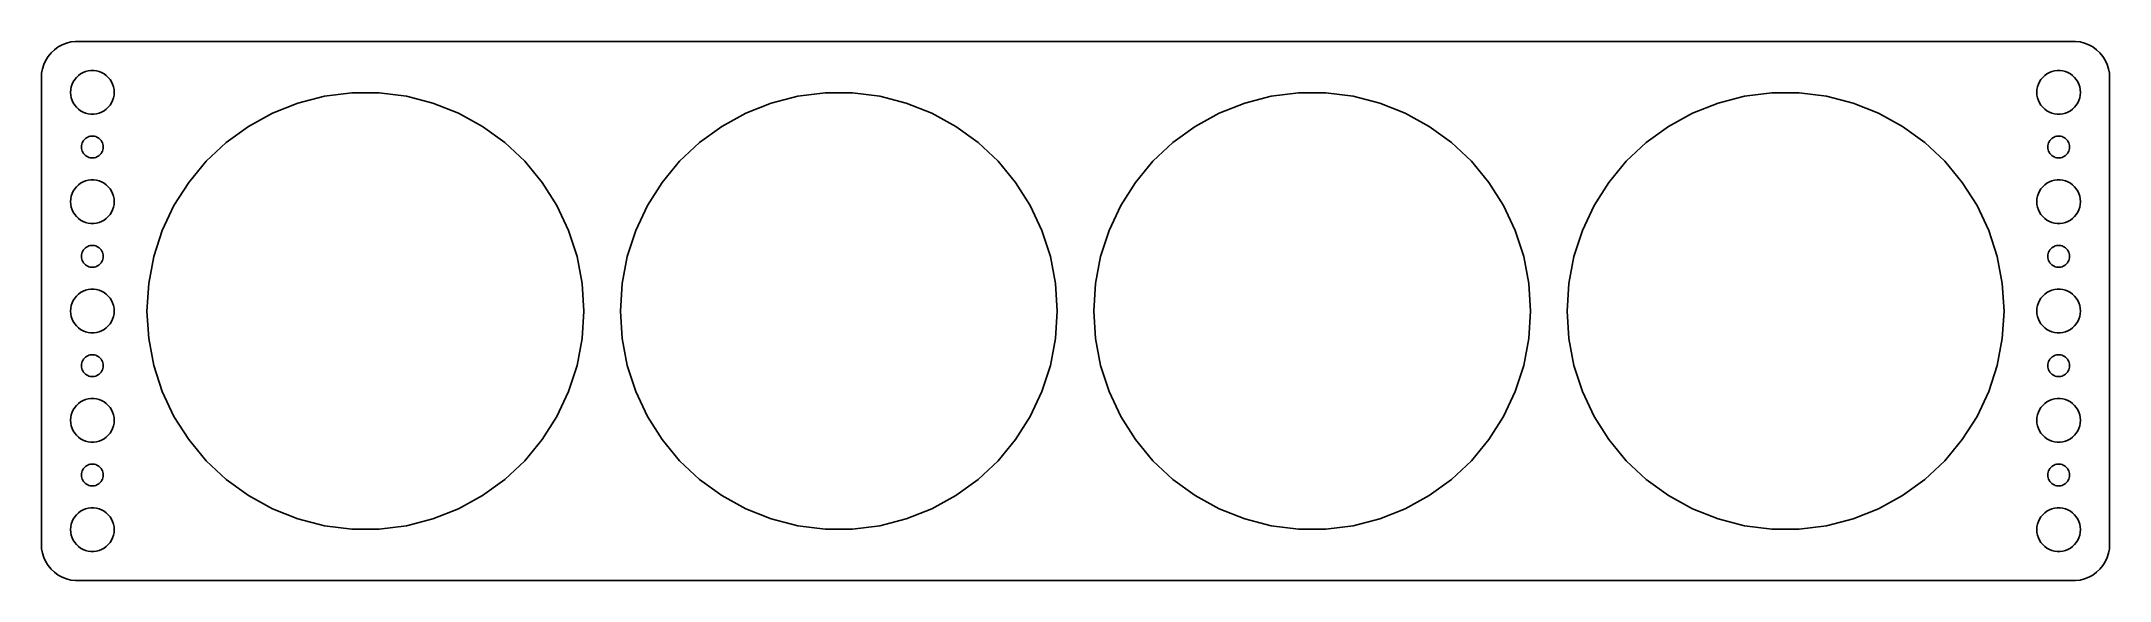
# Model space of a CAD drawing. Header units: metres. Extents: x -142 to 142, y -37 to 37.
import ezdxf

# ---------------------------------------------------------------- set-up
doc = ezdxf.new("R2010")
doc.units = ezdxf.units.M

msp = doc.modelspace()

# ---------------------------------------------------------------- linework, layer by layer
for p, q in [((-137.314, 36.9901), (-137.937, 36.9114)), ((137.314, 36.9901), (-137.314, 36.9901)), ((137.937, 36.9114), (137.314, 36.9901)), ((-141.382, 34.4088), (-141.649, 33.8406)), ((-141.045, 34.9389), (-141.382, 34.4088)), ((-140.645, 35.4227), (-141.045, 34.9389)), ((-140.187, 35.8526), (-140.645, 35.4227)), ((-139.679, 36.2216), (-140.187, 35.8526)), ((-139.129, 36.5241), (-139.679, 36.2216)), ((-138.545, 36.7553), (-139.129, 36.5241)), ((-137.937, 36.9114), (-138.545, 36.7553)), ((138.545, 36.7553), (137.937, 36.9114)), ((139.129, 36.5241), (138.545, 36.7553)), ((139.679, 36.2216), (139.129, 36.5241)), ((140.187, 35.8526), (139.679, 36.2216)), ((140.645, 35.4227), (140.187, 35.8526)), ((141.045, 34.9389), (140.645, 35.4227)), ((141.382, 34.4088), (141.045, 34.9389)), ((141.649, 33.8406), (141.382, 34.4088)), ((-141.961, 32.6267), (-142, 32)), ((-142, 32), (-142, -32)), ((-141.843, 33.2434), (-141.961, 32.6267)), ((-141.649, 33.8406), (-141.843, 33.2434)), ((-137.789, 31.1044), (-137.629, 31.4453)), ((-137.629, 31.4453), (-137.427, 31.7634)), ((-137.427, 31.7634), (-137.187, 32.0536)), ((-137.187, 32.0536), (-136.912, 32.3115)), ((-136.912, 32.3115), (-136.607, 32.533)), ((-136.607, 32.533), (-136.277, 32.7145)), ((-136.277, 32.7145), (-135.927, 32.8532)), ((-135.927, 32.8532), (-135.562, 32.9469)), ((-135.562, 32.9469), (-135.188, 32.9941)), ((-135.188, 32.9941), (-134.812, 32.9941)), ((-134.812, 32.9941), (-134.438, 32.9469)), ((-134.438, 32.9469), (-134.073, 32.8532)), ((-134.073, 32.8532), (-133.723, 32.7145)), ((-133.723, 32.7145), (-133.393, 32.533)), ((-133.393, 32.533), (-133.088, 32.3115)), ((-133.088, 32.3115), (-132.813, 32.0536)), ((-132.813, 32.0536), (-132.573, 31.7634)), ((-132.573, 31.7634), (-132.371, 31.4453)), ((-132.371, 31.4453), (-132.211, 31.1044)), ((132.211, 31.1044), (132.371, 31.4453)), ((132.371, 31.4453), (132.573, 31.7634)), ((132.573, 31.7634), (132.813, 32.0536)), ((132.813, 32.0536), (133.088, 32.3115)), ((133.088, 32.3115), (133.393, 32.533)), ((133.393, 32.533), (133.723, 32.7145)), ((133.723, 32.7145), (134.073, 32.8532)), ((134.073, 32.8532), (134.438, 32.9469)), ((134.438, 32.9469), (134.812, 32.9941)), ((134.812, 32.9941), (135.188, 32.9941)), ((135.188, 32.9941), (135.562, 32.9469)), ((135.562, 32.9469), (135.927, 32.8532)), ((135.927, 32.8532), (136.277, 32.7145)), ((136.277, 32.7145), (136.607, 32.533)), ((136.607, 32.533), (136.912, 32.3115)), ((136.912, 32.3115), (137.187, 32.0536)), ((137.187, 32.0536), (137.427, 31.7634)), ((137.427, 31.7634), (137.629, 31.4453)), ((137.629, 31.4453), (137.789, 31.1044)), ((141.843, 33.2434), (141.649, 33.8406)), ((141.961, 32.6267), (141.843, 33.2434)), ((142, 32), (141.961, 32.6267)), ((142, -32), (142, 32)), ((-138, 30), (-137.976, 30.376)), ((-137.976, 29.624), (-138, 30)), ((-137.976, 30.376), (-137.906, 30.7461)), ((-137.906, 29.2539), (-137.976, 29.624)), ((-137.906, 30.7461), (-137.789, 31.1044)), ((-137.789, 28.8956), (-137.906, 29.2539)), ((-137.629, 28.5547), (-137.789, 28.8956)), ((-137.427, 28.2366), (-137.629, 28.5547)), ((-132.371, 28.5547), (-132.573, 28.2366)), ((-132.211, 28.8956), (-132.371, 28.5547)), ((-132.211, 31.1044), (-132.094, 30.7461)), ((-132.094, 29.2539), (-132.211, 28.8956)), ((-132.094, 30.7461), (-132.024, 30.376)), ((-132.024, 29.624), (-132.094, 29.2539)), ((-132.024, 30.376), (-132, 30)), ((-132, 30), (-132.024, 29.624)), ((-110.273, 27.1448), (-106.771, 28.5317)), ((-106.771, 28.5317), (-103.121, 29.4686)), ((-103.121, 29.4686), (-99.3837, 29.9408)), ((-99.3837, 29.9408), (-95.6163, 29.9408)), ((-95.6163, 29.9408), (-91.8786, 29.4686)), ((-91.8786, 29.4686), (-88.2295, 28.5317)), ((-88.2295, 28.5317), (-84.7266, 27.1448)), ((-45.2734, 27.1448), (-41.7705, 28.5317)), ((-41.7705, 28.5317), (-38.1214, 29.4686)), ((-38.1214, 29.4686), (-34.3837, 29.9408)), ((-34.3837, 29.9408), (-30.6163, 29.9408)), ((-30.6163, 29.9408), (-26.8786, 29.4686)), ((-26.8786, 29.4686), (-23.2295, 28.5317)), ((-23.2295, 28.5317), (-19.7266, 27.1448)), ((19.7266, 27.1448), (23.2295, 28.5317)), ((23.2295, 28.5317), (26.8786, 29.4686)), ((26.8786, 29.4686), (30.6163, 29.9408)), ((30.6163, 29.9408), (34.3837, 29.9408)), ((34.3837, 29.9408), (38.1214, 29.4686)), ((38.1214, 29.4686), (41.7705, 28.5317)), ((41.7705, 28.5317), (45.2734, 27.1448)), ((84.7266, 27.1448), (88.2295, 28.5317)), ((88.2295, 28.5317), (91.8786, 29.4686)), ((91.8786, 29.4686), (95.6163, 29.9408)), ((95.6163, 29.9408), (99.3837, 29.9408)), ((99.3837, 29.9408), (103.121, 29.4686)), ((103.121, 29.4686), (106.771, 28.5317)), ((106.771, 28.5317), (110.273, 27.1448)), ((132, 30), (132.024, 30.376)), ((132.024, 29.624), (132, 30)), ((132.024, 30.376), (132.094, 30.7461)), ((132.094, 29.2539), (132.024, 29.624)), ((132.094, 30.7461), (132.211, 31.1044)), ((132.211, 28.8956), (132.094, 29.2539)), ((132.371, 28.5547), (132.211, 28.8956)), ((132.573, 28.2366), (132.371, 28.5547)), ((137.629, 28.5547), (137.427, 28.2366)), ((137.789, 28.8956), (137.629, 28.5547)), ((137.789, 31.1044), (137.906, 30.7461)), ((137.906, 29.2539), (137.789, 28.8956)), ((137.906, 30.7461), (137.976, 30.376)), ((137.976, 29.624), (137.906, 29.2539)), ((137.976, 30.376), (138, 30)), ((138, 30), (137.976, 29.624)), ((-137.187, 27.9464), (-137.427, 28.2366)), ((-136.912, 27.6884), (-137.187, 27.9464)), ((-136.607, 27.467), (-136.912, 27.6884)), ((-136.277, 27.2855), (-136.607, 27.467)), ((-135.927, 27.1468), (-136.277, 27.2855)), ((-135.562, 27.0531), (-135.927, 27.1468)), ((-135.188, 27.0059), (-135.562, 27.0531)), ((-134.812, 27.0059), (-135.188, 27.0059)), ((-134.438, 27.0531), (-134.812, 27.0059)), ((-134.073, 27.1468), (-134.438, 27.0531)), ((-133.723, 27.2855), (-134.073, 27.1468)), ((-133.393, 27.467), (-133.723, 27.2855)), ((-133.088, 27.6884), (-133.393, 27.467)), ((-132.813, 27.9464), (-133.088, 27.6884)), ((-132.573, 28.2366), (-132.813, 27.9464)), ((-113.575, 25.3298), (-110.273, 27.1448)), ((-84.7266, 27.1448), (-81.4252, 25.3298)), ((-48.5748, 25.3298), (-45.2734, 27.1448)), ((-19.7266, 27.1448), (-16.4252, 25.3298)), ((16.4252, 25.3298), (19.7266, 27.1448)), ((45.2734, 27.1448), (48.5748, 25.3298)), ((81.4252, 25.3298), (84.7266, 27.1448)), ((110.273, 27.1448), (113.575, 25.3298)), ((132.813, 27.9464), (132.573, 28.2366)), ((133.088, 27.6884), (132.813, 27.9464)), ((133.393, 27.467), (133.088, 27.6884)), ((133.723, 27.2855), (133.393, 27.467)), ((134.073, 27.1468), (133.723, 27.2855)), ((134.438, 27.0531), (134.073, 27.1468)), ((134.812, 27.0059), (134.438, 27.0531)), ((135.188, 27.0059), (134.812, 27.0059)), ((135.562, 27.0531), (135.188, 27.0059)), ((135.927, 27.1468), (135.562, 27.0531)), ((136.277, 27.2855), (135.927, 27.1468)), ((136.607, 27.467), (136.277, 27.2855)), ((136.912, 27.6884), (136.607, 27.467)), ((137.187, 27.9464), (136.912, 27.6884)), ((137.427, 28.2366), (137.187, 27.9464)), ((-136.488, 22.688), (-136.453, 22.873)), ((-136.453, 22.873), (-136.395, 23.0522)), ((-136.395, 23.0522), (-136.314, 23.2226)), ((-136.314, 23.2226), (-136.214, 23.3817)), ((-136.214, 23.3817), (-136.093, 23.5268)), ((-136.093, 23.5268), (-135.956, 23.6558)), ((-135.956, 23.6558), (-135.804, 23.7665)), ((-135.804, 23.7665), (-135.639, 23.8572)), ((-135.639, 23.8572), (-135.464, 23.9266)), ((-135.464, 23.9266), (-135.281, 23.9734)), ((-135.281, 23.9734), (-135.094, 23.997)), ((-135.094, 23.997), (-134.906, 23.997)), ((-134.906, 23.997), (-134.719, 23.9734)), ((-134.719, 23.9734), (-134.536, 23.9266)), ((-134.536, 23.9266), (-134.361, 23.8572)), ((-134.361, 23.8572), (-134.196, 23.7665)), ((-134.196, 23.7665), (-134.044, 23.6558)), ((-134.044, 23.6558), (-133.907, 23.5268)), ((-133.907, 23.5268), (-133.786, 23.3817)), ((-133.786, 23.3817), (-133.686, 23.2226)), ((-133.686, 23.2226), (-133.605, 23.0522)), ((-133.605, 23.0522), (-133.547, 22.873)), ((-133.547, 22.873), (-133.512, 22.688)), ((-119.369, 20.5364), (-116.623, 23.1154)), ((-116.623, 23.1154), (-113.575, 25.3298)), ((-81.4252, 25.3298), (-78.3773, 23.1154)), ((-78.3773, 23.1154), (-75.6309, 20.5364)), ((-54.369, 20.5364), (-51.6227, 23.1154)), ((-51.6227, 23.1154), (-48.5748, 25.3298)), ((-16.4252, 25.3298), (-13.3773, 23.1154)), ((-13.3773, 23.1154), (-10.6309, 20.5364)), ((10.6309, 20.5364), (13.3773, 23.1154)), ((13.3773, 23.1154), (16.4252, 25.3298)), ((48.5748, 25.3298), (51.6227, 23.1154)), ((51.6227, 23.1154), (54.369, 20.5364)), ((75.6309, 20.5364), (78.3773, 23.1154)), ((78.3773, 23.1154), (81.4252, 25.3298)), ((113.575, 25.3298), (116.623, 23.1154)), ((116.623, 23.1154), (119.369, 20.5364)), ((133.512, 22.688), (133.547, 22.873)), ((133.547, 22.873), (133.605, 23.0522)), ((133.605, 23.0522), (133.686, 23.2226)), ((133.686, 23.2226), (133.786, 23.3817)), ((133.786, 23.3817), (133.907, 23.5268)), ((133.907, 23.5268), (134.044, 23.6558)), ((134.044, 23.6558), (134.196, 23.7665)), ((134.196, 23.7665), (134.361, 23.8572)), ((134.361, 23.8572), (134.536, 23.9266)), ((134.536, 23.9266), (134.719, 23.9734)), ((134.719, 23.9734), (134.906, 23.997)), ((134.906, 23.997), (135.094, 23.997)), ((135.094, 23.997), (135.281, 23.9734)), ((135.281, 23.9734), (135.464, 23.9266)), ((135.464, 23.9266), (135.639, 23.8572)), ((135.639, 23.8572), (135.804, 23.7665)), ((135.804, 23.7665), (135.956, 23.6558)), ((135.956, 23.6558), (136.093, 23.5268)), ((136.093, 23.5268), (136.214, 23.3817)), ((136.214, 23.3817), (136.314, 23.2226)), ((136.314, 23.2226), (136.395, 23.0522)), ((136.395, 23.0522), (136.453, 22.873)), ((136.453, 22.873), (136.488, 22.688)), ((-136.5, 22.5), (-136.488, 22.688)), ((-136.488, 22.312), (-136.5, 22.5)), ((-136.453, 22.127), (-136.488, 22.312)), ((-136.395, 21.9478), (-136.453, 22.127)), ((-136.314, 21.7774), (-136.395, 21.9478)), ((-136.214, 21.6183), (-136.314, 21.7774)), ((-136.093, 21.4732), (-136.214, 21.6183)), ((-135.956, 21.3442), (-136.093, 21.4732)), ((-135.804, 21.2335), (-135.956, 21.3442)), ((-135.639, 21.1427), (-135.804, 21.2335)), ((-135.464, 21.0734), (-135.639, 21.1427)), ((-135.281, 21.0266), (-135.464, 21.0734)), ((-135.094, 21.003), (-135.281, 21.0266)), ((-134.906, 21.003), (-135.094, 21.003)), ((-134.719, 21.0266), (-134.906, 21.003)), ((-134.536, 21.0734), (-134.719, 21.0266)), ((-134.361, 21.1427), (-134.536, 21.0734)), ((-134.196, 21.2335), (-134.361, 21.1427)), ((-134.044, 21.3442), (-134.196, 21.2335)), ((-133.907, 21.4732), (-134.044, 21.3442)), ((-133.786, 21.6183), (-133.907, 21.4732)), ((-133.686, 21.7774), (-133.786, 21.6183)), ((-133.605, 21.9478), (-133.686, 21.7774)), ((-133.547, 22.127), (-133.605, 21.9478)), ((-133.512, 22.312), (-133.547, 22.127)), ((-133.512, 22.688), (-133.5, 22.5)), ((-133.5, 22.5), (-133.512, 22.312)), ((-121.771, 17.6335), (-119.369, 20.5364)), ((-75.6309, 20.5364), (-73.2295, 17.6335)), ((-56.7705, 17.6335), (-54.369, 20.5364)), ((-10.6309, 20.5364), (-8.22948, 17.6335)), ((8.22948, 17.6335), (10.6309, 20.5364)), ((54.369, 20.5364), (56.7705, 17.6335)), ((73.2295, 17.6335), (75.6309, 20.5364)), ((119.369, 20.5364), (121.771, 17.6335)), ((133.5, 22.5), (133.512, 22.688)), ((133.512, 22.312), (133.5, 22.5)), ((133.547, 22.127), (133.512, 22.312)), ((133.605, 21.9478), (133.547, 22.127)), ((133.686, 21.7774), (133.605, 21.9478)), ((133.786, 21.6183), (133.686, 21.7774)), ((133.907, 21.4732), (133.786, 21.6183)), ((134.044, 21.3442), (133.907, 21.4732)), ((134.196, 21.2335), (134.044, 21.3442)), ((134.361, 21.1427), (134.196, 21.2335)), ((134.536, 21.0734), (134.361, 21.1427)), ((134.719, 21.0266), (134.536, 21.0734)), ((134.906, 21.003), (134.719, 21.0266)), ((135.094, 21.003), (134.906, 21.003)), ((135.281, 21.0266), (135.094, 21.003)), ((135.464, 21.0734), (135.281, 21.0266)), ((135.639, 21.1427), (135.464, 21.0734)), ((135.804, 21.2335), (135.639, 21.1427)), ((135.956, 21.3442), (135.804, 21.2335)), ((136.093, 21.4732), (135.956, 21.3442)), ((136.214, 21.6183), (136.093, 21.4732)), ((136.314, 21.7774), (136.214, 21.6183)), ((136.395, 21.9478), (136.314, 21.7774)), ((136.453, 22.127), (136.395, 21.9478)), ((136.488, 22.312), (136.453, 22.127)), ((136.488, 22.688), (136.5, 22.5)), ((136.5, 22.5), (136.488, 22.312)), ((-137.427, 16.7634), (-137.187, 17.0536)), ((-137.187, 17.0536), (-136.912, 17.3115)), ((-136.912, 17.3115), (-136.607, 17.533)), ((-136.607, 17.533), (-136.277, 17.7145)), ((-136.277, 17.7145), (-135.927, 17.8532)), ((-135.927, 17.8532), (-135.562, 17.9469)), ((-135.562, 17.9469), (-135.188, 17.9941)), ((-135.188, 17.9941), (-134.812, 17.9941)), ((-134.812, 17.9941), (-134.438, 17.9469)), ((-134.438, 17.9469), (-134.073, 17.8532)), ((-134.073, 17.8532), (-133.723, 17.7145)), ((-133.723, 17.7145), (-133.393, 17.533)), ((-133.393, 17.533), (-133.088, 17.3115)), ((-133.088, 17.3115), (-132.813, 17.0536)), ((-132.813, 17.0536), (-132.573, 16.7634)), ((-123.789, 14.4526), (-121.771, 17.6335)), ((-73.2295, 17.6335), (-71.2108, 14.4526)), ((-58.7892, 14.4526), (-56.7705, 17.6335)), ((-8.22948, 17.6335), (-6.21078, 14.4526)), ((6.21078, 14.4526), (8.22948, 17.6335)), ((56.7705, 17.6335), (58.7892, 14.4526)), ((71.2108, 14.4526), (73.2295, 17.6335)), ((121.771, 17.6335), (123.789, 14.4526)), ((132.573, 16.7634), (132.813, 17.0536)), ((132.813, 17.0536), (133.088, 17.3115)), ((133.088, 17.3115), (133.393, 17.533)), ((133.393, 17.533), (133.723, 17.7145)), ((133.723, 17.7145), (134.073, 17.8532)), ((134.073, 17.8532), (134.438, 17.9469)), ((134.438, 17.9469), (134.812, 17.9941)), ((134.812, 17.9941), (135.188, 17.9941)), ((135.188, 17.9941), (135.562, 17.9469)), ((135.562, 17.9469), (135.927, 17.8532)), ((135.927, 17.8532), (136.277, 17.7145)), ((136.277, 17.7145), (136.607, 17.533)), ((136.607, 17.533), (136.912, 17.3115)), ((136.912, 17.3115), (137.187, 17.0536)), ((137.187, 17.0536), (137.427, 16.7634)), ((-138, 15), (-137.976, 15.376)), ((-137.976, 14.624), (-138, 15)), ((-137.976, 15.376), (-137.906, 15.7461)), ((-137.906, 14.2539), (-137.976, 14.624)), ((-137.906, 15.7461), (-137.789, 16.1044)), ((-137.789, 13.8956), (-137.906, 14.2539)), ((-137.789, 16.1044), (-137.629, 16.4453)), ((-137.629, 16.4453), (-137.427, 16.7634)), ((-132.573, 16.7634), (-132.371, 16.4453)), ((-132.371, 16.4453), (-132.211, 16.1044)), ((-132.211, 16.1044), (-132.094, 15.7461)), ((-132.094, 14.2539), (-132.211, 13.8956)), ((-132.094, 15.7461), (-132.024, 15.376)), ((-132.024, 14.624), (-132.094, 14.2539)), ((-132.024, 15.376), (-132, 15)), ((-132, 15), (-132.024, 14.624)), ((-125.393, 11.0437), (-123.789, 14.4526)), ((-71.2108, 14.4526), (-69.6067, 11.0437)), ((-60.3933, 11.0437), (-58.7892, 14.4526)), ((-6.21078, 14.4526), (-4.6067, 11.0437)), ((4.6067, 11.0437), (6.21078, 14.4526)), ((58.7892, 14.4526), (60.3933, 11.0437)), ((69.6067, 11.0437), (71.2108, 14.4526)), ((123.789, 14.4526), (125.393, 11.0437)), ((132, 15), (132.024, 15.376)), ((132.024, 14.624), (132, 15)), ((132.024, 15.376), (132.094, 15.7461)), ((132.094, 14.2539), (132.024, 14.624)), ((132.094, 15.7461), (132.211, 16.1044)), ((132.211, 13.8956), (132.094, 14.2539)), ((132.211, 16.1044), (132.371, 16.4453)), ((132.371, 16.4453), (132.573, 16.7634)), ((137.427, 16.7634), (137.629, 16.4453)), ((137.629, 16.4453), (137.789, 16.1044)), ((137.789, 16.1044), (137.906, 15.7461)), ((137.906, 14.2539), (137.789, 13.8956)), ((137.906, 15.7461), (137.976, 15.376)), ((137.976, 14.624), (137.906, 14.2539)), ((137.976, 15.376), (138, 15)), ((138, 15), (137.976, 14.624)), ((-137.629, 13.5547), (-137.789, 13.8956)), ((-137.427, 13.2366), (-137.629, 13.5547)), ((-137.187, 12.9464), (-137.427, 13.2366)), ((-136.912, 12.6884), (-137.187, 12.9464)), ((-136.607, 12.467), (-136.912, 12.6884)), ((-136.277, 12.2855), (-136.607, 12.467)), ((-135.927, 12.1468), (-136.277, 12.2855)), ((-135.562, 12.0531), (-135.927, 12.1468)), ((-135.188, 12.0059), (-135.562, 12.0531)), ((-134.812, 12.0059), (-135.188, 12.0059)), ((-134.438, 12.0531), (-134.812, 12.0059)), ((-134.073, 12.1468), (-134.438, 12.0531)), ((-133.723, 12.2855), (-134.073, 12.1468)), ((-133.393, 12.467), (-133.723, 12.2855)), ((-133.088, 12.6884), (-133.393, 12.467)), ((-132.813, 12.9464), (-133.088, 12.6884)), ((-132.573, 13.2366), (-132.813, 12.9464)), ((-132.371, 13.5547), (-132.573, 13.2366)), ((-132.211, 13.8956), (-132.371, 13.5547)), ((132.371, 13.5547), (132.211, 13.8956)), ((132.573, 13.2366), (132.371, 13.5547)), ((132.813, 12.9464), (132.573, 13.2366)), ((133.088, 12.6884), (132.813, 12.9464)), ((133.393, 12.467), (133.088, 12.6884)), ((133.723, 12.2855), (133.393, 12.467)), ((134.073, 12.1468), (133.723, 12.2855)), ((134.438, 12.0531), (134.073, 12.1468)), ((134.812, 12.0059), (134.438, 12.0531)), ((135.188, 12.0059), (134.812, 12.0059)), ((135.562, 12.0531), (135.188, 12.0059)), ((135.927, 12.1468), (135.562, 12.0531)), ((136.277, 12.2855), (135.927, 12.1468)), ((136.607, 12.467), (136.277, 12.2855)), ((136.912, 12.6884), (136.607, 12.467)), ((137.187, 12.9464), (136.912, 12.6884)), ((137.427, 13.2366), (137.187, 12.9464)), ((137.629, 13.5547), (137.427, 13.2366)), ((137.789, 13.8956), (137.629, 13.5547)), ((-136.214, 8.38167), (-136.093, 8.52681)), ((-136.093, 8.52681), (-135.956, 8.65576)), ((-135.956, 8.65576), (-135.804, 8.76648)), ((-135.804, 8.76648), (-135.639, 8.85724)), ((-135.639, 8.85724), (-135.464, 8.92657)), ((-135.464, 8.92657), (-135.281, 8.97342)), ((-135.281, 8.97342), (-135.094, 8.99704)), ((-135.094, 8.99704), (-134.906, 8.99704)), ((-134.906, 8.99704), (-134.719, 8.97342)), ((-134.719, 8.97342), (-134.536, 8.92657)), ((-134.536, 8.92657), (-134.361, 8.85724)), ((-134.361, 8.85724), (-134.196, 8.76648)), ((-134.196, 8.76648), (-134.044, 8.65576)), ((-134.044, 8.65576), (-133.907, 8.52681)), ((-133.907, 8.52681), (-133.786, 8.38167)), ((-126.557, 7.46069), (-125.393, 11.0437)), ((-69.6067, 11.0437), (-68.4425, 7.46069)), ((-61.5575, 7.46069), (-60.3933, 11.0437)), ((-4.6067, 11.0437), (-3.4425, 7.46069)), ((3.4425, 7.46069), (4.6067, 11.0437)), ((60.3933, 11.0437), (61.5575, 7.46069)), ((68.4425, 7.46069), (69.6067, 11.0437)), ((125.393, 11.0437), (126.557, 7.46069)), ((133.786, 8.38167), (133.907, 8.52681)), ((133.907, 8.52681), (134.044, 8.65576)), ((134.044, 8.65576), (134.196, 8.76648)), ((134.196, 8.76648), (134.361, 8.85724)), ((134.361, 8.85724), (134.536, 8.92657)), ((134.536, 8.92657), (134.719, 8.97342)), ((134.719, 8.97342), (134.906, 8.99704)), ((134.906, 8.99704), (135.094, 8.99704)), ((135.094, 8.99704), (135.281, 8.97342)), ((135.281, 8.97342), (135.464, 8.92657)), ((135.464, 8.92657), (135.639, 8.85724)), ((135.639, 8.85724), (135.804, 8.76648)), ((135.804, 8.76648), (135.956, 8.65576)), ((135.956, 8.65576), (136.093, 8.52681)), ((136.093, 8.52681), (136.214, 8.38167)), ((-136.5, 7.5), (-136.488, 7.68799)), ((-136.488, 7.312), (-136.5, 7.5)), ((-136.488, 7.68799), (-136.453, 7.87303)), ((-136.453, 7.12695), (-136.488, 7.312)), ((-136.453, 7.87303), (-136.395, 8.05219)), ((-136.395, 6.9478), (-136.453, 7.12695)), ((-136.395, 8.05219), (-136.314, 8.22263)), ((-136.314, 6.77736), (-136.395, 6.9478)), ((-136.314, 8.22263), (-136.214, 8.38167)), ((-136.214, 6.61832), (-136.314, 6.77736)), ((-136.093, 6.47318), (-136.214, 6.61832)), ((-135.956, 6.34422), (-136.093, 6.47318)), ((-135.804, 6.23351), (-135.956, 6.34422)), ((-135.639, 6.14275), (-135.804, 6.23351)), ((-135.464, 6.07341), (-135.639, 6.14275)), ((-135.281, 6.02657), (-135.464, 6.07341)), ((-135.094, 6.00294), (-135.281, 6.02657)), ((-134.906, 6.00294), (-135.094, 6.00294)), ((-134.719, 6.02657), (-134.906, 6.00294)), ((-134.536, 6.07341), (-134.719, 6.02657)), ((-134.361, 6.14275), (-134.536, 6.07341)), ((-134.196, 6.23351), (-134.361, 6.14275)), ((-134.044, 6.34422), (-134.196, 6.23351)), ((-133.907, 6.47318), (-134.044, 6.34422)), ((-133.786, 6.61832), (-133.907, 6.47318)), ((-133.786, 8.38167), (-133.686, 8.22263)), ((-133.686, 6.77736), (-133.786, 6.61832)), ((-133.686, 8.22263), (-133.605, 8.05219)), ((-133.605, 6.9478), (-133.686, 6.77736)), ((-133.605, 8.05219), (-133.547, 7.87303)), ((-133.547, 7.12695), (-133.605, 6.9478)), ((-133.547, 7.87303), (-133.512, 7.68799)), ((-133.512, 7.312), (-133.547, 7.12695)), ((-133.512, 7.68799), (-133.5, 7.5)), ((-133.5, 7.5), (-133.512, 7.312)), ((-127.263, 3.75999), (-126.557, 7.46069)), ((-68.4425, 7.46069), (-67.7366, 3.75999)), ((-62.2634, 3.75999), (-61.5575, 7.46069)), ((-3.4425, 7.46069), (-2.73656, 3.75999)), ((2.73656, 3.75999), (3.4425, 7.46069)), ((61.5575, 7.46069), (62.2634, 3.75999)), ((67.7366, 3.75999), (68.4425, 7.46069)), ((126.557, 7.46069), (127.263, 3.75999)), ((133.5, 7.5), (133.512, 7.68799)), ((133.512, 7.312), (133.5, 7.5)), ((133.512, 7.68799), (133.547, 7.87303)), ((133.547, 7.12695), (133.512, 7.312)), ((133.547, 7.87303), (133.605, 8.05219)), ((133.605, 6.9478), (133.547, 7.12695)), ((133.605, 8.05219), (133.686, 8.22263)), ((133.686, 6.77736), (133.605, 6.9478)), ((133.686, 8.22263), (133.786, 8.38167)), ((133.786, 6.61832), (133.686, 6.77736)), ((133.907, 6.47318), (133.786, 6.61832)), ((134.044, 6.34422), (133.907, 6.47318)), ((134.196, 6.23351), (134.044, 6.34422)), ((134.361, 6.14275), (134.196, 6.23351)), ((134.536, 6.07341), (134.361, 6.14275)), ((134.719, 6.02657), (134.536, 6.07341)), ((134.906, 6.00294), (134.719, 6.02657)), ((135.094, 6.00294), (134.906, 6.00294)), ((135.281, 6.02657), (135.094, 6.00294)), ((135.464, 6.07341), (135.281, 6.02657)), ((135.639, 6.14275), (135.464, 6.07341)), ((135.804, 6.23351), (135.639, 6.14275)), ((135.956, 6.34422), (135.804, 6.23351)), ((136.093, 6.47318), (135.956, 6.34422)), ((136.214, 6.61832), (136.093, 6.47318)), ((136.214, 8.38167), (136.314, 8.22263)), ((136.314, 6.77736), (136.214, 6.61832)), ((136.314, 8.22263), (136.395, 8.05219)), ((136.395, 6.9478), (136.314, 6.77736)), ((136.395, 8.05219), (136.453, 7.87303)), ((136.453, 7.12695), (136.395, 6.9478)), ((136.453, 7.87303), (136.488, 7.68799)), ((136.488, 7.312), (136.453, 7.12695)), ((136.488, 7.68799), (136.5, 7.5)), ((136.5, 7.5), (136.488, 7.312)), ((-136.277, 2.71448), (-135.927, 2.85316)), ((-135.927, 2.85316), (-135.562, 2.94685)), ((-135.562, 2.94685), (-135.188, 2.99408)), ((-135.188, 2.99408), (-134.812, 2.99408)), ((-134.812, 2.99408), (-134.438, 2.94685)), ((-134.438, 2.94685), (-134.073, 2.85316)), ((-134.073, 2.85316), (-133.723, 2.71448)), ((-127.5, 0), (-127.263, 3.75999)), ((-67.7366, 3.75999), (-67.5, 0)), ((-62.5, 0), (-62.2634, 3.75999)), ((-2.73656, 3.75999), (-2.5, 0)), ((2.5, 0), (2.73656, 3.75999)), ((62.2634, 3.75999), (62.5, 0)), ((67.5, 0), (67.7366, 3.75999)), ((127.263, 3.75999), (127.5, 0)), ((133.723, 2.71448), (134.073, 2.85316)), ((134.073, 2.85316), (134.438, 2.94685)), ((134.438, 2.94685), (134.812, 2.99408)), ((134.812, 2.99408), (135.188, 2.99408)), ((135.188, 2.99408), (135.562, 2.94685)), ((135.562, 2.94685), (135.927, 2.85316)), ((135.927, 2.85316), (136.277, 2.71448)), ((-138, 0), (-137.976, 0.37599)), ((-137.976, -0.37599), (-138, 0)), ((-137.976, 0.37599), (-137.906, 0.74606)), ((-137.906, 0.74606), (-137.789, 1.10437)), ((-137.789, 1.10437), (-137.629, 1.44525)), ((-137.629, 1.44525), (-137.427, 1.76335)), ((-137.427, 1.76335), (-137.187, 2.05363)), ((-137.187, 2.05363), (-136.912, 2.31154)), ((-136.912, 2.31154), (-136.607, 2.53297)), ((-136.607, 2.53297), (-136.277, 2.71448)), ((-133.723, 2.71448), (-133.393, 2.53297)), ((-133.393, 2.53297), (-133.088, 2.31154)), ((-133.088, 2.31154), (-132.813, 2.05363)), ((-132.813, 2.05363), (-132.573, 1.76335)), ((-132.573, 1.76335), (-132.371, 1.44525)), ((-132.371, 1.44525), (-132.211, 1.10437)), ((-132.211, 1.10437), (-132.094, 0.74606)), ((-132.094, 0.74606), (-132.024, 0.37599)), ((-132.024, 0.37599), (-132, 0)), ((-132, 0), (-132.024, -0.37599)), ((-127.263, -3.75999), (-127.5, 0)), ((-67.5, 0), (-67.7366, -3.75999)), ((-62.2634, -3.75999), (-62.5, 0)), ((-2.5, 0), (-2.73656, -3.75999)), ((2.73656, -3.75999), (2.5, 0)), ((62.5, 0), (62.2634, -3.75999)), ((67.7366, -3.75999), (67.5, 0)), ((127.5, 0), (127.263, -3.75999)), ((132, 0), (132.024, 0.37599)), ((132.024, -0.37599), (132, 0)), ((132.024, 0.37599), (132.094, 0.74606)), ((132.094, 0.74606), (132.211, 1.10437)), ((132.211, 1.10437), (132.371, 1.44525)), ((132.371, 1.44525), (132.573, 1.76335)), ((132.573, 1.76335), (132.813, 2.05363)), ((132.813, 2.05363), (133.088, 2.31154)), ((133.088, 2.31154), (133.393, 2.53297)), ((133.393, 2.53297), (133.723, 2.71448)), ((136.277, 2.71448), (136.607, 2.53297)), ((136.607, 2.53297), (136.912, 2.31154)), ((136.912, 2.31154), (137.187, 2.05363)), ((137.187, 2.05363), (137.427, 1.76335)), ((137.427, 1.76335), (137.629, 1.44525)), ((137.629, 1.44525), (137.789, 1.10437)), ((137.789, 1.10437), (137.906, 0.74606)), ((137.906, 0.74606), (137.976, 0.37599)), ((137.976, 0.37599), (138, 0)), ((138, 0), (137.976, -0.37599)), ((-137.906, -0.74606), (-137.976, -0.37599)), ((-137.789, -1.10437), (-137.906, -0.74606)), ((-137.629, -1.44525), (-137.789, -1.10437)), ((-137.427, -1.76335), (-137.629, -1.44525)), ((-137.187, -2.05363), (-137.427, -1.76335)), ((-136.912, -2.31154), (-137.187, -2.05363)), ((-136.607, -2.53297), (-136.912, -2.31154)), ((-136.277, -2.71448), (-136.607, -2.53297)), ((-135.927, -2.85316), (-136.277, -2.71448)), ((-133.723, -2.71448), (-134.073, -2.85316)), ((-133.393, -2.53297), (-133.723, -2.71448)), ((-133.088, -2.31154), (-133.393, -2.53297)), ((-132.813, -2.05363), (-133.088, -2.31154)), ((-132.573, -1.76335), (-132.813, -2.05363)), ((-132.371, -1.44525), (-132.573, -1.76335)), ((-132.211, -1.10437), (-132.371, -1.44525)), ((-132.094, -0.74606), (-132.211, -1.10437)), ((-132.024, -0.37599), (-132.094, -0.74606)), ((132.094, -0.74606), (132.024, -0.37599)), ((132.211, -1.10437), (132.094, -0.74606)), ((132.371, -1.44525), (132.211, -1.10437)), ((132.573, -1.76335), (132.371, -1.44525)), ((132.813, -2.05363), (132.573, -1.76335)), ((133.088, -2.31154), (132.813, -2.05363)), ((133.393, -2.53297), (133.088, -2.31154)), ((133.723, -2.71448), (133.393, -2.53297)), ((134.073, -2.85316), (133.723, -2.71448)), ((136.277, -2.71448), (135.927, -2.85316)), ((136.607, -2.53297), (136.277, -2.71448)), ((136.912, -2.31154), (136.607, -2.53297)), ((137.187, -2.05363), (136.912, -2.31154)), ((137.427, -1.76335), (137.187, -2.05363)), ((137.629, -1.44525), (137.427, -1.76335)), ((137.789, -1.10437), (137.629, -1.44525)), ((137.906, -0.74606), (137.789, -1.10437)), ((137.976, -0.37599), (137.906, -0.74606)), ((-135.562, -2.94685), (-135.927, -2.85316)), ((-135.188, -2.99408), (-135.562, -2.94685)), ((-134.812, -2.99408), (-135.188, -2.99408)), ((-134.438, -2.94685), (-134.812, -2.99408)), ((-134.073, -2.85316), (-134.438, -2.94685)), ((-126.557, -7.46069), (-127.263, -3.75999)), ((-67.7366, -3.75999), (-68.4425, -7.46069)), ((-61.5575, -7.46069), (-62.2634, -3.75999)), ((-2.73656, -3.75999), (-3.4425, -7.46069)), ((3.4425, -7.46069), (2.73656, -3.75999)), ((62.2634, -3.75999), (61.5575, -7.46069)), ((68.4425, -7.46069), (67.7366, -3.75999)), ((127.263, -3.75999), (126.557, -7.46069)), ((134.438, -2.94685), (134.073, -2.85316)), ((134.812, -2.99408), (134.438, -2.94685)), ((135.188, -2.99408), (134.812, -2.99408)), ((135.562, -2.94685), (135.188, -2.99408)), ((135.927, -2.85316), (135.562, -2.94685)), ((-136.5, -7.5), (-136.488, -7.312)), ((-136.488, -7.68799), (-136.5, -7.5)), ((-136.488, -7.312), (-136.453, -7.12695)), ((-136.453, -7.87303), (-136.488, -7.68799)), ((-136.453, -7.12695), (-136.395, -6.9478)), ((-136.395, -8.05219), (-136.453, -7.87303)), ((-136.395, -6.9478), (-136.314, -6.77736)), ((-136.314, -8.22263), (-136.395, -8.05219)), ((-136.314, -6.77736), (-136.214, -6.61832)), ((-136.214, -8.38167), (-136.314, -8.22263)), ((-136.214, -6.61832), (-136.093, -6.47318)), ((-136.093, -8.52681), (-136.214, -8.38167)), ((-136.093, -6.47318), (-135.956, -6.34422)), ((-135.956, -6.34422), (-135.804, -6.23351)), ((-135.804, -6.23351), (-135.639, -6.14275)), ((-135.639, -6.14275), (-135.464, -6.07341)), ((-135.464, -6.07341), (-135.281, -6.02657)), ((-135.281, -6.02657), (-135.094, -6.00294)), ((-135.094, -6.00294), (-134.906, -6.00294)), ((-134.906, -6.00294), (-134.719, -6.02657)), ((-134.719, -6.02657), (-134.536, -6.07341)), ((-134.536, -6.07341), (-134.361, -6.14275)), ((-134.361, -6.14275), (-134.196, -6.23351)), ((-134.196, -6.23351), (-134.044, -6.34422)), ((-134.044, -6.34422), (-133.907, -6.47318)), ((-133.907, -6.47318), (-133.786, -6.61832)), ((-133.786, -8.38167), (-133.907, -8.52681)), ((-133.786, -6.61832), (-133.686, -6.77736)), ((-133.686, -8.22263), (-133.786, -8.38167)), ((-133.686, -6.77736), (-133.605, -6.9478)), ((-133.605, -8.05219), (-133.686, -8.22263)), ((-133.605, -6.9478), (-133.547, -7.12695)), ((-133.547, -7.87303), (-133.605, -8.05219)), ((-133.547, -7.12695), (-133.512, -7.312)), ((-133.512, -7.68799), (-133.547, -7.87303)), ((-133.512, -7.312), (-133.5, -7.5)), ((-133.5, -7.5), (-133.512, -7.68799)), ((-125.393, -11.0437), (-126.557, -7.46069)), ((-68.4425, -7.46069), (-69.6067, -11.0437)), ((-60.3933, -11.0437), (-61.5575, -7.46069)), ((-3.4425, -7.46069), (-4.6067, -11.0437)), ((4.6067, -11.0437), (3.4425, -7.46069)), ((61.5575, -7.46069), (60.3933, -11.0437)), ((69.6067, -11.0437), (68.4425, -7.46069)), ((126.557, -7.46069), (125.393, -11.0437)), ((133.5, -7.5), (133.512, -7.312)), ((133.512, -7.68799), (133.5, -7.5)), ((133.512, -7.312), (133.547, -7.12695)), ((133.547, -7.87303), (133.512, -7.68799)), ((133.547, -7.12695), (133.605, -6.9478)), ((133.605, -8.05219), (133.547, -7.87303)), ((133.605, -6.9478), (133.686, -6.77736)), ((133.686, -8.22263), (133.605, -8.05219)), ((133.686, -6.77736), (133.786, -6.61832)), ((133.786, -8.38167), (133.686, -8.22263)), ((133.786, -6.61832), (133.907, -6.47318)), ((133.907, -8.52681), (133.786, -8.38167)), ((133.907, -6.47318), (134.044, -6.34422)), ((134.044, -6.34422), (134.196, -6.23351)), ((134.196, -6.23351), (134.361, -6.14275)), ((134.361, -6.14275), (134.536, -6.07341)), ((134.536, -6.07341), (134.719, -6.02657)), ((134.719, -6.02657), (134.906, -6.00294)), ((134.906, -6.00294), (135.094, -6.00294)), ((135.094, -6.00294), (135.281, -6.02657)), ((135.281, -6.02657), (135.464, -6.07341)), ((135.464, -6.07341), (135.639, -6.14275)), ((135.639, -6.14275), (135.804, -6.23351)), ((135.804, -6.23351), (135.956, -6.34422)), ((135.956, -6.34422), (136.093, -6.47318)), ((136.093, -6.47318), (136.214, -6.61832)), ((136.214, -8.38167), (136.093, -8.52681)), ((136.214, -6.61832), (136.314, -6.77736)), ((136.314, -8.22263), (136.214, -8.38167)), ((136.314, -6.77736), (136.395, -6.9478)), ((136.395, -8.05219), (136.314, -8.22263)), ((136.395, -6.9478), (136.453, -7.12695)), ((136.453, -7.87303), (136.395, -8.05219)), ((136.453, -7.12695), (136.488, -7.312)), ((136.488, -7.68799), (136.453, -7.87303)), ((136.488, -7.312), (136.5, -7.5)), ((136.5, -7.5), (136.488, -7.68799)), ((-135.956, -8.65576), (-136.093, -8.52681)), ((-135.804, -8.76648), (-135.956, -8.65576)), ((-135.639, -8.85724), (-135.804, -8.76648)), ((-135.464, -8.92657), (-135.639, -8.85724)), ((-135.281, -8.97342), (-135.464, -8.92657)), ((-135.094, -8.99704), (-135.281, -8.97342)), ((-134.906, -8.99704), (-135.094, -8.99704)), ((-134.719, -8.97342), (-134.906, -8.99704)), ((-134.536, -8.92657), (-134.719, -8.97342)), ((-134.361, -8.85724), (-134.536, -8.92657)), ((-134.196, -8.76648), (-134.361, -8.85724)), ((-134.044, -8.65576), (-134.196, -8.76648)), ((-133.907, -8.52681), (-134.044, -8.65576)), ((-123.789, -14.4526), (-125.393, -11.0437)), ((-69.6067, -11.0437), (-71.2108, -14.4526)), ((-58.7892, -14.4526), (-60.3933, -11.0437)), ((-4.6067, -11.0437), (-6.21078, -14.4526)), ((6.21078, -14.4526), (4.6067, -11.0437)), ((60.3933, -11.0437), (58.7892, -14.4526)), ((71.2108, -14.4526), (69.6067, -11.0437)), ((125.393, -11.0437), (123.789, -14.4526)), ((134.044, -8.65576), (133.907, -8.52681)), ((134.196, -8.76648), (134.044, -8.65576)), ((134.361, -8.85724), (134.196, -8.76648)), ((134.536, -8.92657), (134.361, -8.85724)), ((134.719, -8.97342), (134.536, -8.92657)), ((134.906, -8.99704), (134.719, -8.97342)), ((135.094, -8.99704), (134.906, -8.99704)), ((135.281, -8.97342), (135.094, -8.99704)), ((135.464, -8.92657), (135.281, -8.97342)), ((135.639, -8.85724), (135.464, -8.92657)), ((135.804, -8.76648), (135.639, -8.85724)), ((135.956, -8.65576), (135.804, -8.76648)), ((136.093, -8.52681), (135.956, -8.65576)), ((-137.906, -14.2539), (-137.789, -13.8956)), ((-137.789, -13.8956), (-137.629, -13.5547)), ((-137.629, -13.5547), (-137.427, -13.2366)), ((-137.427, -13.2366), (-137.187, -12.9464)), ((-137.187, -12.9464), (-136.912, -12.6884)), ((-136.912, -12.6884), (-136.607, -12.467)), ((-136.607, -12.467), (-136.277, -12.2855)), ((-136.277, -12.2855), (-135.927, -12.1468)), ((-135.927, -12.1468), (-135.562, -12.0531)), ((-135.562, -12.0531), (-135.188, -12.0059)), ((-135.188, -12.0059), (-134.812, -12.0059)), ((-134.812, -12.0059), (-134.438, -12.0531)), ((-134.438, -12.0531), (-134.073, -12.1468)), ((-134.073, -12.1468), (-133.723, -12.2855)), ((-133.723, -12.2855), (-133.393, -12.467)), ((-133.393, -12.467), (-133.088, -12.6884)), ((-133.088, -12.6884), (-132.813, -12.9464)), ((-132.813, -12.9464), (-132.573, -13.2366)), ((-132.573, -13.2366), (-132.371, -13.5547)), ((-132.371, -13.5547), (-132.211, -13.8956)), ((-132.211, -13.8956), (-132.094, -14.2539)), ((132.094, -14.2539), (132.211, -13.8956)), ((132.211, -13.8956), (132.371, -13.5547)), ((132.371, -13.5547), (132.573, -13.2366)), ((132.573, -13.2366), (132.813, -12.9464)), ((132.813, -12.9464), (133.088, -12.6884)), ((133.088, -12.6884), (133.393, -12.467)), ((133.393, -12.467), (133.723, -12.2855)), ((133.723, -12.2855), (134.073, -12.1468)), ((134.073, -12.1468), (134.438, -12.0531)), ((134.438, -12.0531), (134.812, -12.0059)), ((134.812, -12.0059), (135.188, -12.0059)), ((135.188, -12.0059), (135.562, -12.0531)), ((135.562, -12.0531), (135.927, -12.1468)), ((135.927, -12.1468), (136.277, -12.2855)), ((136.277, -12.2855), (136.607, -12.467)), ((136.607, -12.467), (136.912, -12.6884)), ((136.912, -12.6884), (137.187, -12.9464)), ((137.187, -12.9464), (137.427, -13.2366)), ((137.427, -13.2366), (137.629, -13.5547)), ((137.629, -13.5547), (137.789, -13.8956)), ((137.789, -13.8956), (137.906, -14.2539)), ((-138, -15), (-137.976, -14.624)), ((-137.976, -15.376), (-138, -15)), ((-137.976, -14.624), (-137.906, -14.2539)), ((-137.906, -15.7461), (-137.976, -15.376)), ((-137.789, -16.1044), (-137.906, -15.7461)), ((-137.629, -16.4453), (-137.789, -16.1044)), ((-137.427, -16.7634), (-137.629, -16.4453)), ((-137.187, -17.0536), (-137.427, -16.7634)), ((-132.573, -16.7634), (-132.813, -17.0536)), ((-132.371, -16.4453), (-132.573, -16.7634)), ((-132.211, -16.1044), (-132.371, -16.4453)), ((-132.094, -15.7461), (-132.211, -16.1044)), ((-132.094, -14.2539), (-132.024, -14.624)), ((-132.024, -15.376), (-132.094, -15.7461)), ((-132.024, -14.624), (-132, -15)), ((-132, -15), (-132.024, -15.376)), ((-121.771, -17.6335), (-123.789, -14.4526)), ((-71.2108, -14.4526), (-73.2295, -17.6335)), ((-56.7705, -17.6335), (-58.7892, -14.4526)), ((-6.21078, -14.4526), (-8.22948, -17.6335)), ((8.22948, -17.6335), (6.21078, -14.4526)), ((58.7892, -14.4526), (56.7705, -17.6335)), ((73.2295, -17.6335), (71.2108, -14.4526)), ((123.789, -14.4526), (121.771, -17.6335)), ((132, -15), (132.024, -14.624)), ((132.024, -15.376), (132, -15)), ((132.024, -14.624), (132.094, -14.2539)), ((132.094, -15.7461), (132.024, -15.376)), ((132.211, -16.1044), (132.094, -15.7461)), ((132.371, -16.4453), (132.211, -16.1044)), ((132.573, -16.7634), (132.371, -16.4453)), ((132.813, -17.0536), (132.573, -16.7634)), ((137.427, -16.7634), (137.187, -17.0536)), ((137.629, -16.4453), (137.427, -16.7634)), ((137.789, -16.1044), (137.629, -16.4453)), ((137.906, -15.7461), (137.789, -16.1044)), ((137.906, -14.2539), (137.976, -14.624)), ((137.976, -15.376), (137.906, -15.7461)), ((137.976, -14.624), (138, -15)), ((138, -15), (137.976, -15.376)), ((-136.912, -17.3115), (-137.187, -17.0536)), ((-136.607, -17.533), (-136.912, -17.3115)), ((-136.277, -17.7145), (-136.607, -17.533)), ((-135.927, -17.8532), (-136.277, -17.7145)), ((-135.562, -17.9469), (-135.927, -17.8532)), ((-135.188, -17.9941), (-135.562, -17.9469)), ((-134.812, -17.9941), (-135.188, -17.9941)), ((-134.438, -17.9469), (-134.812, -17.9941)), ((-134.073, -17.8532), (-134.438, -17.9469)), ((-133.723, -17.7145), (-134.073, -17.8532)), ((-133.393, -17.533), (-133.723, -17.7145)), ((-133.088, -17.3115), (-133.393, -17.533)), ((-132.813, -17.0536), (-133.088, -17.3115)), ((-119.369, -20.5364), (-121.771, -17.6335)), ((-73.2295, -17.6335), (-75.6309, -20.5364)), ((-54.369, -20.5364), (-56.7705, -17.6335)), ((-8.22948, -17.6335), (-10.6309, -20.5364)), ((10.6309, -20.5364), (8.22948, -17.6335)), ((56.7705, -17.6335), (54.369, -20.5364)), ((75.6309, -20.5364), (73.2295, -17.6335)), ((121.771, -17.6335), (119.369, -20.5364)), ((133.088, -17.3115), (132.813, -17.0536)), ((133.393, -17.533), (133.088, -17.3115)), ((133.723, -17.7145), (133.393, -17.533)), ((134.073, -17.8532), (133.723, -17.7145)), ((134.438, -17.9469), (134.073, -17.8532)), ((134.812, -17.9941), (134.438, -17.9469)), ((135.188, -17.9941), (134.812, -17.9941)), ((135.562, -17.9469), (135.188, -17.9941)), ((135.927, -17.8532), (135.562, -17.9469)), ((136.277, -17.7145), (135.927, -17.8532)), ((136.607, -17.533), (136.277, -17.7145)), ((136.912, -17.3115), (136.607, -17.533)), ((137.187, -17.0536), (136.912, -17.3115)), ((-136.5, -22.5), (-136.488, -22.312)), ((-136.488, -22.688), (-136.5, -22.5)), ((-136.488, -22.312), (-136.453, -22.127)), ((-136.453, -22.873), (-136.488, -22.688)), ((-136.453, -22.127), (-136.395, -21.9478)), ((-136.395, -21.9478), (-136.314, -21.7774)), ((-136.314, -21.7774), (-136.214, -21.6183)), ((-136.214, -21.6183), (-136.093, -21.4732)), ((-136.093, -21.4732), (-135.956, -21.3442)), ((-135.956, -21.3442), (-135.804, -21.2335)), ((-135.804, -21.2335), (-135.639, -21.1427)), ((-135.639, -21.1427), (-135.464, -21.0734)), ((-135.464, -21.0734), (-135.281, -21.0266)), ((-135.281, -21.0266), (-135.094, -21.003)), ((-135.094, -21.003), (-134.906, -21.003)), ((-134.906, -21.003), (-134.719, -21.0266)), ((-134.719, -21.0266), (-134.536, -21.0734)), ((-134.536, -21.0734), (-134.361, -21.1427)), ((-134.361, -21.1427), (-134.196, -21.2335)), ((-134.196, -21.2335), (-134.044, -21.3442)), ((-134.044, -21.3442), (-133.907, -21.4732)), ((-133.907, -21.4732), (-133.786, -21.6183)), ((-133.786, -21.6183), (-133.686, -21.7774)), ((-133.686, -21.7774), (-133.605, -21.9478)), ((-133.605, -21.9478), (-133.547, -22.127)), ((-133.547, -22.127), (-133.512, -22.312)), ((-133.512, -22.688), (-133.547, -22.873)), ((-133.512, -22.312), (-133.5, -22.5)), ((-133.5, -22.5), (-133.512, -22.688)), ((-116.623, -23.1154), (-119.369, -20.5364)), ((-75.6309, -20.5364), (-78.3773, -23.1154)), ((-51.6227, -23.1154), (-54.369, -20.5364)), ((-10.6309, -20.5364), (-13.3773, -23.1154)), ((13.3773, -23.1154), (10.6309, -20.5364)), ((54.369, -20.5364), (51.6227, -23.1154)), ((78.3773, -23.1154), (75.6309, -20.5364)), ((119.369, -20.5364), (116.623, -23.1154)), ((133.5, -22.5), (133.512, -22.312)), ((133.512, -22.688), (133.5, -22.5)), ((133.512, -22.312), (133.547, -22.127)), ((133.547, -22.873), (133.512, -22.688)), ((133.547, -22.127), (133.605, -21.9478)), ((133.605, -21.9478), (133.686, -21.7774)), ((133.686, -21.7774), (133.786, -21.6183)), ((133.786, -21.6183), (133.907, -21.4732)), ((133.907, -21.4732), (134.044, -21.3442)), ((134.044, -21.3442), (134.196, -21.2335)), ((134.196, -21.2335), (134.361, -21.1427)), ((134.361, -21.1427), (134.536, -21.0734)), ((134.536, -21.0734), (134.719, -21.0266)), ((134.719, -21.0266), (134.906, -21.003)), ((134.906, -21.003), (135.094, -21.003)), ((135.094, -21.003), (135.281, -21.0266)), ((135.281, -21.0266), (135.464, -21.0734)), ((135.464, -21.0734), (135.639, -21.1427)), ((135.639, -21.1427), (135.804, -21.2335)), ((135.804, -21.2335), (135.956, -21.3442)), ((135.956, -21.3442), (136.093, -21.4732)), ((136.093, -21.4732), (136.214, -21.6183)), ((136.214, -21.6183), (136.314, -21.7774)), ((136.314, -21.7774), (136.395, -21.9478)), ((136.395, -21.9478), (136.453, -22.127)), ((136.453, -22.127), (136.488, -22.312)), ((136.488, -22.688), (136.453, -22.873)), ((136.488, -22.312), (136.5, -22.5)), ((136.5, -22.5), (136.488, -22.688)), ((-136.395, -23.0522), (-136.453, -22.873)), ((-136.314, -23.2226), (-136.395, -23.0522)), ((-136.214, -23.3817), (-136.314, -23.2226)), ((-136.093, -23.5268), (-136.214, -23.3817)), ((-135.956, -23.6558), (-136.093, -23.5268)), ((-135.804, -23.7665), (-135.956, -23.6558)), ((-135.639, -23.8572), (-135.804, -23.7665)), ((-135.464, -23.9266), (-135.639, -23.8572)), ((-135.281, -23.9734), (-135.464, -23.9266)), ((-135.094, -23.997), (-135.281, -23.9734)), ((-134.906, -23.997), (-135.094, -23.997)), ((-134.719, -23.9734), (-134.906, -23.997)), ((-134.536, -23.9266), (-134.719, -23.9734)), ((-134.361, -23.8572), (-134.536, -23.9266)), ((-134.196, -23.7665), (-134.361, -23.8572)), ((-134.044, -23.6558), (-134.196, -23.7665)), ((-133.907, -23.5268), (-134.044, -23.6558)), ((-133.786, -23.3817), (-133.907, -23.5268)), ((-133.686, -23.2226), (-133.786, -23.3817)), ((-133.605, -23.0522), (-133.686, -23.2226)), ((-133.547, -22.873), (-133.605, -23.0522)), ((-113.575, -25.3298), (-116.623, -23.1154)), ((-110.273, -27.1448), (-113.575, -25.3298)), ((-81.4252, -25.3298), (-84.7266, -27.1448)), ((-78.3773, -23.1154), (-81.4252, -25.3298)), ((-48.5748, -25.3298), (-51.6227, -23.1154)), ((-45.2734, -27.1448), (-48.5748, -25.3298)), ((-16.4252, -25.3298), (-19.7266, -27.1448)), ((-13.3773, -23.1154), (-16.4252, -25.3298)), ((16.4252, -25.3298), (13.3773, -23.1154)), ((19.7266, -27.1448), (16.4252, -25.3298)), ((48.5748, -25.3298), (45.2734, -27.1448)), ((51.6227, -23.1154), (48.5748, -25.3298)), ((81.4252, -25.3298), (78.3773, -23.1154)), ((84.7266, -27.1448), (81.4252, -25.3298)), ((113.575, -25.3298), (110.273, -27.1448)), ((116.623, -23.1154), (113.575, -25.3298)), ((133.605, -23.0522), (133.547, -22.873)), ((133.686, -23.2226), (133.605, -23.0522)), ((133.786, -23.3817), (133.686, -23.2226)), ((133.907, -23.5268), (133.786, -23.3817)), ((134.044, -23.6558), (133.907, -23.5268)), ((134.196, -23.7665), (134.044, -23.6558)), ((134.361, -23.8572), (134.196, -23.7665)), ((134.536, -23.9266), (134.361, -23.8572)), ((134.719, -23.9734), (134.536, -23.9266)), ((134.906, -23.997), (134.719, -23.9734)), ((135.094, -23.997), (134.906, -23.997)), ((135.281, -23.9734), (135.094, -23.997)), ((135.464, -23.9266), (135.281, -23.9734)), ((135.639, -23.8572), (135.464, -23.9266)), ((135.804, -23.7665), (135.639, -23.8572)), ((135.956, -23.6558), (135.804, -23.7665)), ((136.093, -23.5268), (135.956, -23.6558)), ((136.214, -23.3817), (136.093, -23.5268)), ((136.314, -23.2226), (136.214, -23.3817)), ((136.395, -23.0522), (136.314, -23.2226)), ((136.453, -22.873), (136.395, -23.0522)), ((-137.629, -28.5547), (-137.427, -28.2366)), ((-137.427, -28.2366), (-137.187, -27.9464)), ((-137.187, -27.9464), (-136.912, -27.6884)), ((-136.912, -27.6884), (-136.607, -27.467)), ((-136.607, -27.467), (-136.277, -27.2855)), ((-136.277, -27.2855), (-135.927, -27.1468)), ((-135.927, -27.1468), (-135.562, -27.0531)), ((-135.562, -27.0531), (-135.188, -27.0059)), ((-135.188, -27.0059), (-134.812, -27.0059)), ((-134.812, -27.0059), (-134.438, -27.0531)), ((-134.438, -27.0531), (-134.073, -27.1468)), ((-134.073, -27.1468), (-133.723, -27.2855)), ((-133.723, -27.2855), (-133.393, -27.467)), ((-133.393, -27.467), (-133.088, -27.6884)), ((-133.088, -27.6884), (-132.813, -27.9464)), ((-132.813, -27.9464), (-132.573, -28.2366)), ((-132.573, -28.2366), (-132.371, -28.5547)), ((-106.771, -28.5317), (-110.273, -27.1448)), ((-84.7266, -27.1448), (-88.2295, -28.5317)), ((-41.7705, -28.5317), (-45.2734, -27.1448)), ((-19.7266, -27.1448), (-23.2295, -28.5317)), ((23.2295, -28.5317), (19.7266, -27.1448)), ((45.2734, -27.1448), (41.7705, -28.5317)), ((88.2295, -28.5317), (84.7266, -27.1448)), ((110.273, -27.1448), (106.771, -28.5317)), ((132.371, -28.5547), (132.573, -28.2366)), ((132.573, -28.2366), (132.813, -27.9464)), ((132.813, -27.9464), (133.088, -27.6884)), ((133.088, -27.6884), (133.393, -27.467)), ((133.393, -27.467), (133.723, -27.2855)), ((133.723, -27.2855), (134.073, -27.1468)), ((134.073, -27.1468), (134.438, -27.0531)), ((134.438, -27.0531), (134.812, -27.0059)), ((134.812, -27.0059), (135.188, -27.0059)), ((135.188, -27.0059), (135.562, -27.0531)), ((135.562, -27.0531), (135.927, -27.1468)), ((135.927, -27.1468), (136.277, -27.2855)), ((136.277, -27.2855), (136.607, -27.467)), ((136.607, -27.467), (136.912, -27.6884)), ((136.912, -27.6884), (137.187, -27.9464)), ((137.187, -27.9464), (137.427, -28.2366)), ((137.427, -28.2366), (137.629, -28.5547)), ((-138, -30), (-137.976, -29.624)), ((-137.976, -30.376), (-138, -30)), ((-137.976, -29.624), (-137.906, -29.2539)), ((-137.906, -30.7461), (-137.976, -30.376)), ((-137.906, -29.2539), (-137.789, -28.8956)), ((-137.789, -31.1044), (-137.906, -30.7461)), ((-137.789, -28.8956), (-137.629, -28.5547)), ((-137.629, -31.4453), (-137.789, -31.1044)), ((-132.371, -28.5547), (-132.211, -28.8956)), ((-132.211, -31.1044), (-132.371, -31.4453)), ((-132.211, -28.8956), (-132.094, -29.2539)), ((-132.094, -30.7461), (-132.211, -31.1044)), ((-132.094, -29.2539), (-132.024, -29.624)), ((-132.024, -30.376), (-132.094, -30.7461)), ((-132.024, -29.624), (-132, -30)), ((-132, -30), (-132.024, -30.376)), ((-103.121, -29.4686), (-106.771, -28.5317)), ((-99.3837, -29.9408), (-103.121, -29.4686)), ((-95.6163, -29.9408), (-99.3837, -29.9408)), ((-91.8786, -29.4686), (-95.6163, -29.9408)), ((-88.2295, -28.5317), (-91.8786, -29.4686)), ((-38.1214, -29.4686), (-41.7705, -28.5317)), ((-34.3837, -29.9408), (-38.1214, -29.4686)), ((-30.6163, -29.9408), (-34.3837, -29.9408)), ((-26.8786, -29.4686), (-30.6163, -29.9408)), ((-23.2295, -28.5317), (-26.8786, -29.4686)), ((26.8786, -29.4686), (23.2295, -28.5317)), ((30.6163, -29.9408), (26.8786, -29.4686)), ((34.3837, -29.9408), (30.6163, -29.9408)), ((38.1214, -29.4686), (34.3837, -29.9408)), ((41.7705, -28.5317), (38.1214, -29.4686)), ((91.8786, -29.4686), (88.2295, -28.5317)), ((95.6163, -29.9408), (91.8786, -29.4686)), ((99.3837, -29.9408), (95.6163, -29.9408)), ((103.121, -29.4686), (99.3837, -29.9408)), ((106.771, -28.5317), (103.121, -29.4686)), ((132, -30), (132.024, -29.624)), ((132.024, -30.376), (132, -30)), ((132.024, -29.624), (132.094, -29.2539)), ((132.094, -30.7461), (132.024, -30.376)), ((132.094, -29.2539), (132.211, -28.8956)), ((132.211, -31.1044), (132.094, -30.7461)), ((132.211, -28.8956), (132.371, -28.5547)), ((132.371, -31.4453), (132.211, -31.1044)), ((137.629, -28.5547), (137.789, -28.8956)), ((137.789, -31.1044), (137.629, -31.4453)), ((137.789, -28.8956), (137.906, -29.2539)), ((137.906, -30.7461), (137.789, -31.1044)), ((137.906, -29.2539), (137.976, -29.624)), ((137.976, -30.376), (137.906, -30.7461)), ((137.976, -29.624), (138, -30)), ((138, -30), (137.976, -30.376)), ((-142, -32), (-141.961, -32.6267)), ((-141.961, -32.6267), (-141.843, -33.2434)), ((-141.843, -33.2434), (-141.649, -33.8406)), ((-141.649, -33.8406), (-141.382, -34.4088)), ((-137.427, -31.7634), (-137.629, -31.4453)), ((-137.187, -32.0536), (-137.427, -31.7634)), ((-136.912, -32.3115), (-137.187, -32.0536)), ((-136.607, -32.533), (-136.912, -32.3115)), ((-136.277, -32.7145), (-136.607, -32.533)), ((-135.927, -32.8532), (-136.277, -32.7145)), ((-135.562, -32.9469), (-135.927, -32.8532)), ((-135.188, -32.9941), (-135.562, -32.9469)), ((-134.812, -32.9941), (-135.188, -32.9941)), ((-134.438, -32.9469), (-134.812, -32.9941)), ((-134.073, -32.8532), (-134.438, -32.9469)), ((-133.723, -32.7145), (-134.073, -32.8532)), ((-133.393, -32.533), (-133.723, -32.7145)), ((-133.088, -32.3115), (-133.393, -32.533)), ((-132.813, -32.0536), (-133.088, -32.3115)), ((-132.573, -31.7634), (-132.813, -32.0536)), ((-132.371, -31.4453), (-132.573, -31.7634)), ((132.573, -31.7634), (132.371, -31.4453)), ((132.813, -32.0536), (132.573, -31.7634)), ((133.088, -32.3115), (132.813, -32.0536)), ((133.393, -32.533), (133.088, -32.3115)), ((133.723, -32.7145), (133.393, -32.533)), ((134.073, -32.8532), (133.723, -32.7145)), ((134.438, -32.9469), (134.073, -32.8532)), ((134.812, -32.9941), (134.438, -32.9469)), ((135.188, -32.9941), (134.812, -32.9941)), ((135.562, -32.9469), (135.188, -32.9941)), ((135.927, -32.8532), (135.562, -32.9469)), ((136.277, -32.7145), (135.927, -32.8532)), ((136.607, -32.533), (136.277, -32.7145)), ((136.912, -32.3115), (136.607, -32.533)), ((137.187, -32.0536), (136.912, -32.3115)), ((137.427, -31.7634), (137.187, -32.0536)), ((137.629, -31.4453), (137.427, -31.7634)), ((141.382, -34.4088), (141.649, -33.8406)), ((141.649, -33.8406), (141.843, -33.2434)), ((141.843, -33.2434), (141.961, -32.6267)), ((141.961, -32.6267), (142, -32)), ((-141.382, -34.4088), (-141.045, -34.9389)), ((-141.045, -34.9389), (-140.645, -35.4227)), ((-140.645, -35.4227), (-140.187, -35.8526)), ((-140.187, -35.8526), (-139.679, -36.2216)), ((-139.679, -36.2216), (-139.129, -36.5241)), ((-139.129, -36.5241), (-138.545, -36.7553)), ((-138.545, -36.7553), (-137.937, -36.9114)), ((-137.937, -36.9114), (-137.314, -36.9901)), ((137.314, -36.9901), (137.937, -36.9114)), ((137.937, -36.9114), (138.545, -36.7553)), ((138.545, -36.7553), (139.129, -36.5241)), ((139.129, -36.5241), (139.679, -36.2216)), ((139.679, -36.2216), (140.187, -35.8526)), ((140.187, -35.8526), (140.645, -35.4227)), ((140.645, -35.4227), (141.045, -34.9389)), ((141.045, -34.9389), (141.382, -34.4088)), ((-137.314, -36.9901), (137.314, -36.9901))]:
    msp.add_line(p, q)

doc.saveas('drawing.dxf')
